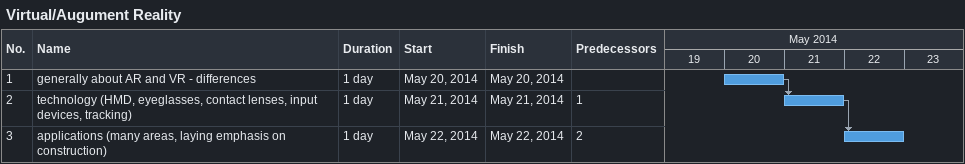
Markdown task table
Virtual/Augument Reality

| ID | Task | Duration | Start | Finish | Predecessors |
|---|---|---|---|---|---|
| 1 | generally about AR and VR - differences | 1d | 2014-05-20 | 2014-05-20 |  |
| 2 | technology (HMD, eyeglasses, contact lenses, input devices, tracking) | 1d | 2014-05-21 | 2014-05-21 | 1 |
| 3 | applications (many areas, laying emphasis on construction) | 1d | 2014-05-22 | 2014-05-22 | 2 |
